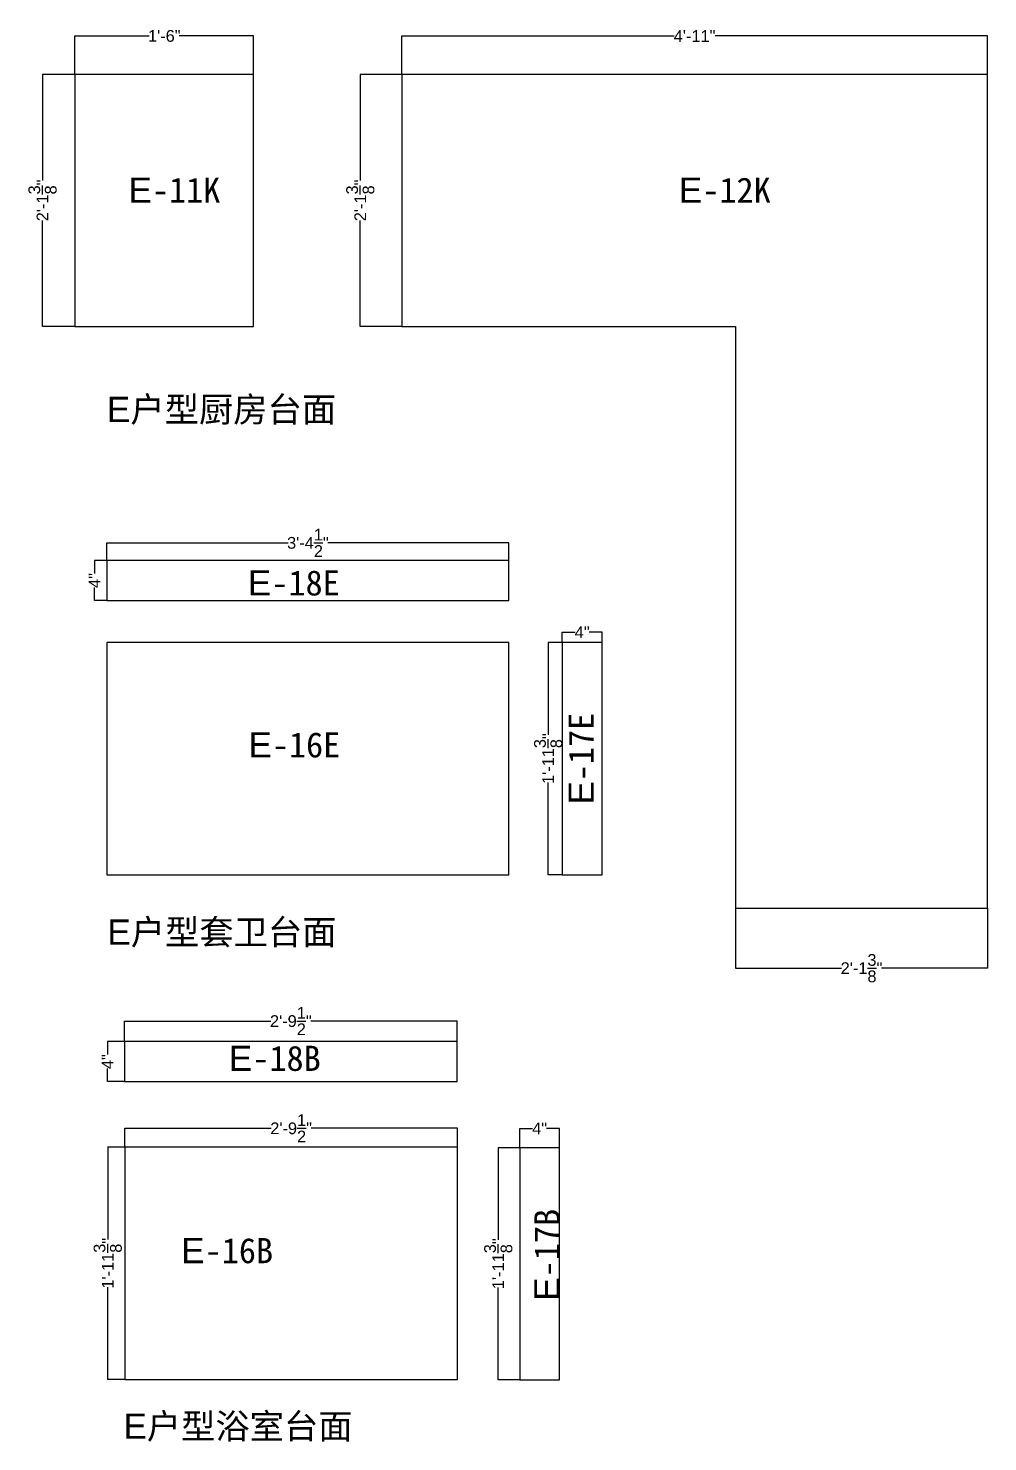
# Model space of a CAD drawing. Header units: inches. Extents: x -997106 to 39633, y -30199 to 1961.
# Drawn here: x 18481 to 20937, y -30188 to -26571 of the extents above; entities that cross this region are included whole.
import ezdxf

# ---------------------------------------------------------------- set-up
doc = ezdxf.new("R2010")
doc.units = ezdxf.units.IN
doc.header["$MEASUREMENT"] = 0
doc.layers.get('Defpoints').update_dxf_attribs({"color": 3})
doc.layers.add('编号', color=10, linetype='Continuous', plot=False)
doc.styles.get("Standard").update_dxf_attribs({"font": 'arial.ttf'})
doc.dimstyles.get("Standard").update_dxf_attribs({"dimtxt": 30, "dimasz": 1, "dimexe": 0.18, "dimexo": 0.0625, "dimgap": 0.09, "dimtad": 0, "dimtoh": 1, "dimdec": 4, "dimlfac": 0.03937, "dimzin": 0, "dimdsep": 46, "dimlunit": 4, "dimtxsty": 'Standard', "dimblk": 'ARCHTICK', "dimcen": 1, "dimadec": 0, "dimazin": 0, "dimtfac": 1, "dimtdec": 4, "dimtix": 1, "dimtofl": 0, "dimtmove": 2, "dimatfit": 3, "dimldrblk": 'ARCHTICK', "dimfxl": 1, "dimtolj": 1, "dimtzin": 0, "dimarcsym": 0})

# ---------------------------------------------------------------- blocks, each defined once
blk = doc.blocks.new('_ArchTick')
at = {"color": 0, "linetype": 'ByBlock', "const_width": 0.15}
blk.add_lwpolyline([(-0.5, -0.5), (0.5, 0.5)], dxfattribs=at)
blk = doc.blocks.new('*D501')
at = {"color": 0, "lineweight": -2, "transparency": 16777216}
for p, q in [((18600.7, -26688.8), (18600.7, -26590.6)), ((18600.7, -26590.7), (18790.6, -26590.7)), ((19057.7, -26590.7), (18867.7, -26590.7)), ((19057.7, -26688.8), (19057.7, -26590.6))]:
    blk.add_line(p, q, dxfattribs=at)
at = {"layer": 'Defpoints', "color": 0, "transparency": 16777216}
for p in [(19057.7, -26590.7), (18600.7, -26688.9), (19057.7, -26688.9)]:
    blk.add_point(p, dxfattribs=at)
at = {"color": 0, "lineweight": -2, "transparency": 16777216, "rotation": 180}
blk.add_blockref('_ArchTick', (18600.7, -26590.7), dxfattribs=at)
at = {"color": 0, "lineweight": -2, "transparency": 16777216}
blk.add_blockref('_ArchTick', (19057.7, -26590.7), dxfattribs=at)
at = {"color": 0, "transparency": 16777216, "insert": (18829.2, -26590.7), "char_height": 30, "attachment_point": 5}
blk.add_mtext('\\A1;1\'-6"', dxfattribs=at)
blk = doc.blocks.new('*D502')
at = {"color": 0, "lineweight": -2, "transparency": 16777216}
for p, q in [((18600.6, -26688.9), (18517.5, -26688.9)), ((18517.6, -26688.9), (18517.6, -26960.3)), ((18517.6, -27333.9), (18517.6, -27062.5)), ((18600.6, -27333.9), (18517.5, -27333.9))]:
    blk.add_line(p, q, dxfattribs=at)
at = {"layer": 'Defpoints', "color": 0, "transparency": 16777216}
for p in [(18600.7, -26688.9), (18517.6, -27333.9), (18600.7, -27333.9)]:
    blk.add_point(p, dxfattribs=at)
at = {"color": 0, "lineweight": -2, "transparency": 16777216}
for p, rotation in [((18517.6, -26688.9), 90), ((18517.6, -27333.9), 270)]:
    blk.add_blockref('_ArchTick', p, dxfattribs=dict(at, rotation=rotation))
at = {"color": 0, "transparency": 16777216, "insert": (18517.6, -27011.4), "char_height": 30, "attachment_point": 5, "rotation": 90}
blk.add_mtext('\\A1;2\'-1{\\H1x;\\S3/8;}"', dxfattribs=at)
blk = doc.blocks.new('*D503')
at = {"color": 0, "lineweight": -2, "transparency": 16777216}
for p, q in [((19437, -26688.8), (19437, -26590.5)), ((19437, -26590.7), (20134.3, -26590.7)), ((20936, -26590.7), (20238.7, -26590.7)), ((20936, -26688.8), (20936, -26590.5))]:
    blk.add_line(p, q, dxfattribs=at)
at = {"layer": 'Defpoints', "color": 0, "transparency": 16777216}
for p in [(20936, -26590.7), (19437, -26688.9), (20936, -26688.9)]:
    blk.add_point(p, dxfattribs=at)
at = {"color": 0, "lineweight": -2, "transparency": 16777216, "rotation": 180}
blk.add_blockref('_ArchTick', (19437, -26590.7), dxfattribs=at)
at = {"color": 0, "lineweight": -2, "transparency": 16777216}
blk.add_blockref('_ArchTick', (20936, -26590.7), dxfattribs=at)
at = {"color": 0, "transparency": 16777216, "insert": (20186.5, -26590.7), "char_height": 30, "attachment_point": 5}
blk.add_mtext('\\A1;4\'-11"', dxfattribs=at)
blk = doc.blocks.new('*D504')
at = {"color": 0, "lineweight": -2, "transparency": 16777216}
for p, q in [((19437, -26688.9), (19330.6, -26688.9)), ((19330.8, -26688.9), (19330.8, -26960.3)), ((19330.8, -27333.9), (19330.8, -27062.5)), ((19437, -27333.9), (19330.6, -27333.9))]:
    blk.add_line(p, q, dxfattribs=at)
at = {"layer": 'Defpoints', "color": 0, "transparency": 16777216}
for p in [(19437, -26688.9), (19330.8, -27333.9), (19437, -27333.9)]:
    blk.add_point(p, dxfattribs=at)
at = {"color": 0, "lineweight": -2, "transparency": 16777216}
for p, rotation in [((19330.8, -26688.9), 90), ((19330.8, -27333.9), 270)]:
    blk.add_blockref('_ArchTick', p, dxfattribs=dict(at, rotation=rotation))
at = {"color": 0, "transparency": 16777216, "insert": (19330.8, -27011.4), "char_height": 30, "attachment_point": 5, "rotation": 90}
blk.add_mtext('\\A1;2\'-1{\\H1x;\\S3/8;}"', dxfattribs=at)
blk = doc.blocks.new('*D505')
at = {"color": 0, "lineweight": -2, "transparency": 16777216}
for p, q in [((20291, -28823), (20291, -28976.3)), ((20936, -28823), (20936, -28976.3)), ((20291, -28976.1), (20562.4, -28976.1)), ((20936, -28976.1), (20664.6, -28976.1))]:
    blk.add_line(p, q, dxfattribs=at)
at = {"layer": 'Defpoints', "color": 0, "transparency": 16777216}
for p in [(20291, -28822.9), (20936, -28822.9), (20936, -28976.1)]:
    blk.add_point(p, dxfattribs=at)
at = {"color": 0, "lineweight": -2, "transparency": 16777216, "rotation": 180}
blk.add_blockref('_ArchTick', (20291, -28976.1), dxfattribs=at)
at = {"color": 0, "lineweight": -2, "transparency": 16777216}
blk.add_blockref('_ArchTick', (20936, -28976.1), dxfattribs=at)
at = {"color": 0, "transparency": 16777216, "insert": (20613.5, -28976.1), "char_height": 30, "attachment_point": 5}
blk.add_mtext('\\A1;2\'-1{\\H1x;\\S3/8;}"', dxfattribs=at)
blk = doc.blocks.new('*D762')
at = {"color": 0, "lineweight": -2, "transparency": 16777216}
for p, q in [((19847.7, -28142.9), (19847.7, -28116.3)), ((19847.7, -28116.4), (19880.8, -28116.4)), ((19949.7, -28116.4), (19916.6, -28116.4)), ((19949.7, -28142.9), (19949.7, -28116.3))]:
    blk.add_line(p, q, dxfattribs=at)
at = {"layer": 'Defpoints', "color": 0, "transparency": 16777216}
for p in [(19949.7, -28116.4), (19847.7, -28143), (19949.7, -28143)]:
    blk.add_point(p, dxfattribs=at)
at = {"color": 0, "lineweight": -2, "transparency": 16777216, "rotation": 180}
blk.add_blockref('_ArchTick', (19847.7, -28116.4), dxfattribs=at)
at = {"color": 0, "lineweight": -2, "transparency": 16777216}
blk.add_blockref('_ArchTick', (19949.7, -28116.4), dxfattribs=at)
at = {"color": 0, "transparency": 16777216, "insert": (19898.7, -28116.4), "char_height": 30, "attachment_point": 5}
blk.add_mtext('\\A1;4"', dxfattribs=at)
blk = doc.blocks.new('*D763')
at = {"color": 0, "lineweight": -2, "transparency": 16777216}
for p, q in [((19847.6, -28143), (19811.4, -28143)), ((19811.6, -28143), (19811.6, -28378.9)), ((19811.6, -28737), (19811.6, -28501.1)), ((19847.6, -28737), (19811.4, -28737))]:
    blk.add_line(p, q, dxfattribs=at)
at = {"layer": 'Defpoints', "color": 0, "transparency": 16777216}
for p in [(19847.7, -28143), (19811.6, -28737), (19847.7, -28737)]:
    blk.add_point(p, dxfattribs=at)
at = {"color": 0, "lineweight": -2, "transparency": 16777216}
for p, rotation in [((19811.6, -28143), 90), ((19811.6, -28737), 270)]:
    blk.add_blockref('_ArchTick', p, dxfattribs=dict(at, rotation=rotation))
at = {"color": 0, "transparency": 16777216, "insert": (19811.6, -28440), "char_height": 30, "attachment_point": 5, "rotation": 90}
blk.add_mtext('\\A1;1\'-11{\\H1x;\\S3/8;}"', dxfattribs=at)
blk = doc.blocks.new('*D759')
at = {"color": 0, "lineweight": -2, "transparency": 16777216}
for p, q in [((18682.4, -27933.1), (18650.6, -27933.1)), ((18650.8, -27933.1), (18650.8, -27966.1)), ((18650.8, -28035.1), (18650.8, -28002)), ((18682.4, -28035.1), (18650.6, -28035.1))]:
    blk.add_line(p, q, dxfattribs=at)
at = {"layer": 'Defpoints', "color": 0, "transparency": 16777216}
for p in [(18682.4, -27933.1), (18650.8, -28035.1), (18682.4, -28035.1)]:
    blk.add_point(p, dxfattribs=at)
at = {"color": 0, "lineweight": -2, "transparency": 16777216}
for p, rotation in [((18650.8, -27933.1), 90), ((18650.8, -28035.1), 270)]:
    blk.add_blockref('_ArchTick', p, dxfattribs=dict(at, rotation=rotation))
at = {"color": 0, "transparency": 16777216, "insert": (18650.8, -27984.1), "char_height": 30, "attachment_point": 5, "rotation": 90}
blk.add_mtext('\\A1;4"', dxfattribs=at)
blk = doc.blocks.new('*D764')
at = {"color": 0, "lineweight": -2, "transparency": 16777216}
for p, q in [((19847.7, -28142.9), (19847.7, -28116.3)), ((19847.7, -28116.4), (19880.8, -28116.4)), ((19949.7, -28116.4), (19916.6, -28116.4)), ((19949.7, -28142.9), (19949.7, -28116.3))]:
    blk.add_line(p, q, dxfattribs=at)
at = {"layer": 'Defpoints', "color": 0, "transparency": 16777216}
for p in [(19949.7, -28116.4), (19847.7, -28143), (19949.7, -28143)]:
    blk.add_point(p, dxfattribs=at)
at = {"color": 0, "lineweight": -2, "transparency": 16777216, "rotation": 180}
blk.add_blockref('_ArchTick', (19847.7, -28116.4), dxfattribs=at)
at = {"color": 0, "lineweight": -2, "transparency": 16777216}
blk.add_blockref('_ArchTick', (19949.7, -28116.4), dxfattribs=at)
at = {"color": 0, "transparency": 16777216, "insert": (19898.7, -28116.4), "char_height": 30, "attachment_point": 5}
blk.add_mtext('\\A1;4"', dxfattribs=at)
blk = doc.blocks.new('*D765')
at = {"color": 0, "lineweight": -2, "transparency": 16777216}
for p, q in [((19847.6, -28143), (19811.4, -28143)), ((19811.6, -28143), (19811.6, -28378.9)), ((19811.6, -28737), (19811.6, -28501.1)), ((19847.6, -28737), (19811.4, -28737))]:
    blk.add_line(p, q, dxfattribs=at)
at = {"layer": 'Defpoints', "color": 0, "transparency": 16777216}
for p in [(19847.7, -28143), (19811.6, -28737), (19847.7, -28737)]:
    blk.add_point(p, dxfattribs=at)
at = {"color": 0, "lineweight": -2, "transparency": 16777216}
for p, rotation in [((19811.6, -28143), 90), ((19811.6, -28737), 270)]:
    blk.add_blockref('_ArchTick', p, dxfattribs=dict(at, rotation=rotation))
at = {"color": 0, "transparency": 16777216, "insert": (19811.6, -28440), "char_height": 30, "attachment_point": 5, "rotation": 90}
blk.add_mtext('\\A1;1\'-11{\\H1x;\\S3/8;}"', dxfattribs=at)
blk = doc.blocks.new('*D760')
at = {"color": 0, "lineweight": -2, "transparency": 16777216}
for p, q in [((18682.4, -27933.1), (18650.6, -27933.1)), ((18650.8, -27933.1), (18650.8, -27966.1)), ((18650.8, -28035.1), (18650.8, -28002)), ((18682.4, -28035.1), (18650.6, -28035.1))]:
    blk.add_line(p, q, dxfattribs=at)
at = {"layer": 'Defpoints', "color": 0, "transparency": 16777216}
for p in [(18682.4, -27933.1), (18650.8, -28035.1), (18682.4, -28035.1)]:
    blk.add_point(p, dxfattribs=at)
at = {"color": 0, "lineweight": -2, "transparency": 16777216}
for p, rotation in [((18650.8, -27933.1), 90), ((18650.8, -28035.1), 270)]:
    blk.add_blockref('_ArchTick', p, dxfattribs=dict(at, rotation=rotation))
at = {"color": 0, "transparency": 16777216, "insert": (18650.8, -27984.1), "char_height": 30, "attachment_point": 5, "rotation": 90}
blk.add_mtext('\\A1;4"', dxfattribs=at)
blk = doc.blocks.new('*D761')
at = {"color": 0, "lineweight": -2, "transparency": 16777216}
for p, q in [((18682.4, -27933), (18682.4, -27887.5)), ((18682.4, -27887.7), (19146, -27887.7)), ((19711.4, -27887.7), (19247.8, -27887.7)), ((19711.4, -27933), (19711.4, -27887.5))]:
    blk.add_line(p, q, dxfattribs=at)
at = {"layer": 'Defpoints', "color": 0, "transparency": 16777216}
for p in [(19711.4, -27887.7), (18682.4, -27933.1), (19711.4, -27933.1)]:
    blk.add_point(p, dxfattribs=at)
at = {"color": 0, "lineweight": -2, "transparency": 16777216, "rotation": 180}
blk.add_blockref('_ArchTick', (18682.4, -27887.7), dxfattribs=at)
at = {"color": 0, "lineweight": -2, "transparency": 16777216}
blk.add_blockref('_ArchTick', (19711.4, -27887.7), dxfattribs=at)
at = {"color": 0, "transparency": 16777216, "insert": (19196.9, -27887.7), "char_height": 30, "attachment_point": 5}
blk.add_mtext('\\A1;3\'-4{\\H1x;\\S1/2;}"', dxfattribs=at)
blk = doc.blocks.new('*D1468')
at = {"color": 0, "lineweight": -2, "transparency": 16777216}
for p, q in [((19738.8, -29435.5), (19683.7, -29435.5)), ((19683.9, -29435.5), (19683.9, -29671.4)), ((19683.9, -30029.5), (19683.9, -29793.6)), ((19738.8, -30029.5), (19683.7, -30029.5))]:
    blk.add_line(p, q, dxfattribs=at)
at = {"layer": 'Defpoints', "color": 0, "transparency": 16777216}
for p in [(19738.8, -29435.5), (19683.9, -30029.5), (19738.8, -30029.5)]:
    blk.add_point(p, dxfattribs=at)
at = {"color": 0, "lineweight": -2, "transparency": 16777216}
for p, rotation in [((19683.9, -29435.5), 90), ((19683.9, -30029.5), 270)]:
    blk.add_blockref('_ArchTick', p, dxfattribs=dict(at, rotation=rotation))
at = {"color": 0, "transparency": 16777216, "insert": (19683.9, -29732.5), "char_height": 30, "attachment_point": 5, "rotation": 90}
blk.add_mtext('\\A1;1\'-11{\\H1x;\\S3/8;}"', dxfattribs=at)
blk = doc.blocks.new('*D1469')
at = {"color": 0, "lineweight": -2, "transparency": 16777216}
for p, q in [((19738.8, -29435.4), (19738.8, -29386.2)), ((19738.8, -29386.4), (19771.9, -29386.4)), ((19840.8, -29386.4), (19807.7, -29386.4)), ((19840.8, -29435.4), (19840.8, -29386.2))]:
    blk.add_line(p, q, dxfattribs=at)
at = {"layer": 'Defpoints', "color": 0, "transparency": 16777216}
for p in [(19840.8, -29386.4), (19738.8, -29435.5), (19840.8, -29435.5)]:
    blk.add_point(p, dxfattribs=at)
at = {"color": 0, "lineweight": -2, "transparency": 16777216, "rotation": 180}
blk.add_blockref('_ArchTick', (19738.8, -29386.4), dxfattribs=at)
at = {"color": 0, "lineweight": -2, "transparency": 16777216}
blk.add_blockref('_ArchTick', (19840.8, -29386.4), dxfattribs=at)
at = {"color": 0, "transparency": 16777216, "insert": (19789.8, -29386.4), "char_height": 30, "attachment_point": 5}
blk.add_mtext('\\A1;4"', dxfattribs=at)
blk = doc.blocks.new('*D1466')
at = {"color": 0, "lineweight": -2, "transparency": 16777216}
for p, q in [((18728.3, -29434.3), (18684.3, -29434.3)), ((18684.5, -29434.3), (18684.5, -29670.2)), ((18684.5, -30028.3), (18684.5, -29792.4)), ((18728.3, -30028.3), (18684.3, -30028.3))]:
    blk.add_line(p, q, dxfattribs=at)
at = {"layer": 'Defpoints', "color": 0, "transparency": 16777216}
for p in [(18728.3, -29434.3), (18684.5, -30028.3), (18728.3, -30028.3)]:
    blk.add_point(p, dxfattribs=at)
at = {"color": 0, "lineweight": -2, "transparency": 16777216}
for p, rotation in [((18684.5, -29434.3), 90), ((18684.5, -30028.3), 270)]:
    blk.add_blockref('_ArchTick', p, dxfattribs=dict(at, rotation=rotation))
at = {"color": 0, "transparency": 16777216, "insert": (18684.5, -29731.3), "char_height": 30, "attachment_point": 5, "rotation": 90}
blk.add_mtext('\\A1;1\'-11{\\H1x;\\S3/8;}"', dxfattribs=at)
blk = doc.blocks.new('*D1467')
at = {"color": 0, "lineweight": -2, "transparency": 16777216}
for p, q in [((18727.5, -29164.2), (18683.9, -29164.2)), ((18684.1, -29164.2), (18684.1, -29197.3)), ((18684.1, -29266.2), (18684.1, -29233.1)), ((18727.5, -29266.2), (18683.9, -29266.2))]:
    blk.add_line(p, q, dxfattribs=at)
at = {"layer": 'Defpoints', "color": 0, "transparency": 16777216}
for p in [(18727.6, -29164.2), (18684.1, -29266.2), (18727.6, -29266.2)]:
    blk.add_point(p, dxfattribs=at)
at = {"color": 0, "lineweight": -2, "transparency": 16777216}
for p, rotation in [((18684.1, -29164.2), 90), ((18684.1, -29266.2), 270)]:
    blk.add_blockref('_ArchTick', p, dxfattribs=dict(at, rotation=rotation))
at = {"color": 0, "transparency": 16777216, "insert": (18684.1, -29215.2), "char_height": 30, "attachment_point": 5, "rotation": 90}
blk.add_mtext('\\A1;4"', dxfattribs=at)
blk = doc.blocks.new('*D1470')
at = {"color": 0, "lineweight": -2, "transparency": 16777216}
for p, q in [((18728.3, -29434.3), (18728.3, -29385.7)), ((18728.3, -29385.9), (19102.7, -29385.9)), ((19579.3, -29385.9), (19205, -29385.9)), ((19579.3, -29434.3), (19579.3, -29385.7))]:
    blk.add_line(p, q, dxfattribs=at)
at = {"layer": 'Defpoints', "color": 0, "transparency": 16777216}
for p in [(19579.3, -29385.9), (18728.3, -29434.3), (19579.3, -29434.3)]:
    blk.add_point(p, dxfattribs=at)
at = {"color": 0, "lineweight": -2, "transparency": 16777216, "rotation": 180}
blk.add_blockref('_ArchTick', (18728.3, -29385.9), dxfattribs=at)
at = {"color": 0, "lineweight": -2, "transparency": 16777216}
blk.add_blockref('_ArchTick', (19579.3, -29385.9), dxfattribs=at)
at = {"color": 0, "transparency": 16777216, "insert": (19153.8, -29385.9), "char_height": 30, "attachment_point": 5}
blk.add_mtext('\\A1;2\'-9{\\H1x;\\S1/2;}"', dxfattribs=at)
blk = doc.blocks.new('*D1471')
at = {"color": 0, "lineweight": -2, "transparency": 16777216}
for p, q in [((18727.6, -29164.1), (18727.6, -29111.3)), ((18727.6, -29111.5), (19101.9, -29111.5)), ((19578.6, -29111.5), (19204.3, -29111.5)), ((19578.6, -29164.1), (19578.6, -29111.3))]:
    blk.add_line(p, q, dxfattribs=at)
at = {"layer": 'Defpoints', "color": 0, "transparency": 16777216}
for p in [(19578.6, -29111.5), (18727.6, -29164.2), (19578.6, -29164.2)]:
    blk.add_point(p, dxfattribs=at)
at = {"color": 0, "lineweight": -2, "transparency": 16777216, "rotation": 180}
blk.add_blockref('_ArchTick', (18727.6, -29111.5), dxfattribs=at)
at = {"color": 0, "lineweight": -2, "transparency": 16777216}
blk.add_blockref('_ArchTick', (19578.6, -29111.5), dxfattribs=at)
at = {"color": 0, "transparency": 16777216, "insert": (19153.1, -29111.5), "char_height": 30, "attachment_point": 5}
blk.add_mtext('\\A1;2\'-9{\\H1x;\\S1/2;}"', dxfattribs=at)

msp = doc.modelspace()

# ---------------------------------------------------------------- linework, layer by layer
for points in [[(18600.6546, -27333.88939), (19057.6546, -27333.88939), (19057.6546, -26688.88939), (18600.6546, -26688.88939)], [(18682.42835, -28035.06989), (19711.42835, -28035.06989), (19711.42835, -27933.06989), (18682.42835, -27933.06989)], [(18682.42835, -28736.93442), (19711.42835, -28736.93442), (19711.42835, -28142.93442), (18682.42835, -28142.93442)], [(19847.70684, -28736.9796), (19949.70684, -28736.9796), (19949.70684, -28142.9796), (19847.70684, -28142.9796)], [(18727.59756, -29266.19737), (19578.59756, -29266.19737), (19578.59756, -29164.19737), (18727.59756, -29164.19737)], [(18728.33085, -30028.32975), (19579.33085, -30028.32975), (19579.33085, -29434.32975), (18728.33085, -29434.32975)], [(19738.8138, -30029.49909), (19840.8138, -30029.49909), (19840.8138, -29435.49909), (19738.8138, -29435.49909)]]:
    msp.add_lwpolyline(points, close=True)
msp.add_lwpolyline([(20936.02155, -27333.88939), (20936.02155, -26688.88939), (19437.02155, -26688.88939), (19437.02155, -27333.88939), (20291.02155, -27333.88939), (20291.02155, -28822.88939), (20936.02155, -28822.88939), (20936.02155, -26688.88939)])

# ---------------------------------------------------------------- texts
at = {"char_height": 64.3508622, "attachment_point": 1}
for s, insert in [('E{\\fSimSun|b0|i0|c134|p2;户型厨房台面}', (18682.5249, -27514.0931)), ('E{\\fSimSun|b0|i0|c134|p2;户型套卫台面}', (18683.47164, -28851.55508)), ('E{\\fSimSun|b0|i0|c134|p2;户型浴室台面}', (18724.52561, -30116.04661))]:
    msp.add_mtext(s, dxfattribs=dict(at, insert=insert))
at = {"layer": '编号', "char_height": 64.3508622, "attachment_point": 1}
for s, insert in [('E{\\fSimSun|b0|i0|c134|p2;-11K}', (18737.58169, -26952.86806)), ('E{\\fSimSun|b0|i0|c134|p2;-12K}', (20146.22161, -26952.86806)), ('E{\\fSimSun|b0|i0|c134|p2;-18E}', (19043.2678, -27958.06201)), ('E{\\fSimSun|b0|i0|c134|p2;-16E}', (19044.60033, -28372.54477)), ('E{\\fSimSun|b0|i0|c134|p2;-18B}', (18994.60711, -29174.64426)), ('E{\\fSimSun|b0|i0|c134|p2;-16B}', (18872.67506, -29666.71551))]:
    msp.add_mtext(s, dxfattribs=dict(at, insert=insert))
at = {"layer": '编号', "char_height": 64.3508622, "attachment_point": 1, "rotation": 90}
for s, insert in [('E{\\fSimSun|b0|i0|c134|p2;-17E}', (19863.87014, -28557.60446)), ('E{\\fSimSun|b0|i0|c134|p2;-17B}', (19776.19956, -29827.16841))]:
    msp.add_mtext(s, dxfattribs=dict(at, insert=insert))

# ---------------------------------------------------------------- dimensions: what is measured, and where the dimension line sits
for base, p1, p2, picture, middle in [((19057.6546, -26590.74272), (18600.6546, -26688.88939), (19057.6546, -26688.88939), '*D501', (18829.1546, -26590.74272)), ((20936.02155, -26590.65092), (19437.02155, -26688.88939), (20936.02155, -26688.88939), '*D503', (20186.52155, -26590.65092)), ((19711.42835, -27887.69834), (18682.42835, -27933.06989), (19711.42835, -27933.06989), '*D761', (19196.92835, -27887.69834)), ((19949.70684, -28116.43184), (19847.70684, -28142.9796), (19949.70684, -28142.9796), '*D762', (19898.70684, -28116.43184)), ((19949.70684, -28116.43184), (19847.70684, -28142.9796), (19949.70684, -28142.9796), '*D764', (19898.70684, -28116.43184)), ((20936.0215477154, -28976.1325941413), (20291.0215477154, -28822.8893923801), (20936.0215477154, -28822.8893923801), '*D505', (20613.5215477154, -28976.1325941413)), ((19578.59756, -29111.52361), (18727.59756, -29164.19737), (19578.59756, -29164.19737), '*D1471', (19153.09756, -29111.52361)), ((19579.33085, -29385.88499), (18728.33085, -29434.32975), (19579.33085, -29434.32975), '*D1470', (19153.83085, -29385.88499)), ((19840.8138, -29386.39823), (19738.8138, -29435.49909), (19840.8138, -29435.49909), '*D1469', (19789.8138, -29386.39823))]:
    dim = msp.add_linear_dim(base=base, p1=p1, p2=p2, dimstyle='Standard')
    dim.commit()
    dim.dimension.update_dxf_attribs({"geometry": picture, "text_midpoint": middle})
for base, p1, p2, picture, middle in [((18517.6322103891, -27333.8893923801), (18600.65460349, -26688.8893923801), (18600.65460349, -27333.8893923801), '*D502', (18517.6322103891, -27011.3893923801)), ((19330.8207146581, -27333.8893923801), (19437.0215477154, -26688.8893923801), (19437.0215477154, -27333.8893923801), '*D504', (19330.8207146581, -27011.3893923801)), ((18650.78912, -28035.06989), (18682.42835, -27933.06989), (18682.42835, -28035.06989), '*D759', (18650.78912, -27984.06989)), ((18650.78912, -28035.06989), (18682.42835, -27933.06989), (18682.42835, -28035.06989), '*D760', (18650.78912, -27984.06989)), ((19811.60127, -28736.9796), (19847.70684, -28142.9796), (19847.70684, -28736.9796), '*D763', (19811.60127, -28439.9796)), ((19811.60127, -28736.9796), (19847.70684, -28142.9796), (19847.70684, -28736.9796), '*D765', (19811.60127, -28439.9796)), ((18684.06181, -29266.19737), (18727.59756, -29164.19737), (18727.59756, -29266.19737), '*D1467', (18684.06181, -29215.19737)), ((18684.51124, -30028.32975), (18728.33085, -29434.32975), (18728.33085, -30028.32975), '*D1466', (18684.51124, -29731.32975)), ((19683.8681, -30029.49909), (19738.8138, -29435.49909), (19738.8138, -30029.49909), '*D1468', (19683.8681, -29732.49909))]:
    dim = msp.add_linear_dim(base=base, p1=p1, p2=p2, angle=90, dimstyle='Standard')
    dim.commit()
    dim.dimension.update_dxf_attribs({"geometry": picture, "text_midpoint": middle})

doc.saveas('drawing.dxf')
